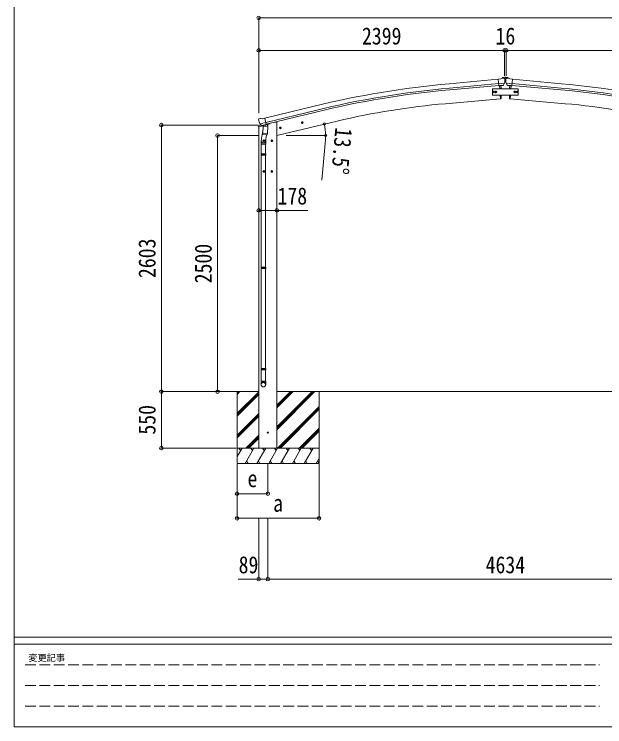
# Model space of a CAD drawing. Units: millimetres at full size, sheet at 1:35. Extents: x -9783 to 9892, y -6828 to 6752.
# Drawn here: x -9783 to -4022, y -6828 to 127 of the extents above; entities that cross this region are included whole.
import ezdxf
from ezdxf.enums import TextEntityAlignment as Align

# ---------------------------------------------------------------- set-up
doc = ezdxf.new("R2010")
doc.units = ezdxf.units.MM
doc.header["$LTSCALE"] = 35
doc.header["$PDMODE"] = 32
doc.header["$PDSIZE"] = 35
doc.linetypes.add('DASHED3', pattern=[4, 3, -1])
for name, color, linetype, lineweight in [('0-0_0', 7, 'Continuous', 9), ('0-1_本体', 4, 'Continuous', 9), ('0-2_部品', 7, 'Continuous', 9), ('0-3_ELV2', 3, 'Continuous', 9), ('0-A_寸法', 6, 'Continuous', 9), ('F-0_240', 7, 'Continuous', 9)]:
    doc.layers.add(name, color=color, linetype=linetype, lineweight=lineweight)
doc.styles.add('ＭＳ ゴシック', font='')
doc.styles.get('ＭＳ ゴシック').set_extended_font_data('MS Gothic')

msp = doc.modelspace()

# ---------------------------------------------------------------- linework, layer by layer
at = {"layer": '0-0_0'}
for p, q in [((-7994.82, -3557.02), (-7397.93, -3557.02)), ((-7608.93, -3584.36), (-7581.55, -3556.97)), ((-7608.93, -3570.21), (-7595.69, -3556.97)), ((-7608.93, -3557.02), (-7608.93, -4256.97)), ((-7608.93, -3768.2), (-7397.93, -3557.2)), ((-7608.93, -3782.34), (-7397.93, -3571.35)), ((-7608.93, -3796.49), (-7397.93, -3585.49)), ((-7219.93, -3927.99), (-6848.92, -3556.97)), ((-7219.93, -3899.7), (-6877.2, -3556.97)), ((-7219.93, -3913.84), (-6863.06, -3556.97)), ((-7219.93, -3715.86), (-7061.05, -3556.97)), ((-7219.93, -3701.71), (-7075.19, -3556.97)), ((-7219.93, -3687.57), (-7089.33, -3556.97)), ((-7219.93, -3557.02), (-4633.48, -3557.02)), ((-6808.93, -3556.97), (-6808.93, -4256.97)), ((-2763.61, -3557.02), (-5350.06, -3557.02)), ((-7215.07, -4106.97), (-6808.93, -3700.84)), ((-7200.93, -4106.97), (-6808.93, -3714.98)), ((-7186.79, -4106.97), (-6808.93, -3729.12)), ((-7608.93, -3980.33), (-7397.93, -3769.34)), ((-7608.93, -3994.48), (-7397.93, -3783.48)), ((-7608.93, -4008.62), (-7397.93, -3797.62)), ((-7002.94, -4106.97), (-6808.93, -3912.97)), ((-6988.8, -4106.97), (-6808.93, -3927.11)), ((-6974.65, -4106.97), (-6808.93, -3941.25)), ((-7523.44, -4106.97), (-7397.93, -3981.47)), ((-7509.3, -4106.97), (-7397.93, -3995.61)), ((-7495.15, -4106.97), (-7397.93, -4009.75)), ((-6808.93, -4106.97), (-7608.93, -4106.97)), ((-7608.93, -4190.81), (-7560.53, -4106.97)), ((-7575.53, -4132.96), (-7590.53, -4106.97)), ((-7531.66, -4256.97), (-7445.06, -4106.97)), ((-7460.06, -4132.96), (-7475.06, -4106.97)), ((-7416.19, -4256.97), (-7329.59, -4106.97)), ((-7219.93, -4106.97), (-7397.93, -4106.97)), ((-7344.59, -4132.96), (-7359.59, -4106.97)), ((-7300.72, -4256.97), (-7214.12, -4106.97)), ((-7229.12, -4132.96), (-7244.12, -4106.97)), ((-7185.25, -4256.97), (-7098.65, -4106.97)), ((-7113.65, -4132.96), (-7128.65, -4106.97)), ((-7069.78, -4256.97), (-6983.18, -4106.97)), ((-7013.18, -4106.97), (-6998.18, -4132.96)), ((-6954.31, -4256.97), (-6867.71, -4106.97)), ((-6882.71, -4132.96), (-6897.71, -4106.97)), ((-7516.66, -4231), (-7501.67, -4256.97)), ((-7401.19, -4230.99), (-7386.19, -4256.97)), ((-7285.72, -4230.99), (-7270.72, -4256.97)), ((-7170.25, -4231), (-7155.25, -4256.97)), ((-7054.78, -4231), (-7039.79, -4256.97)), ((-6939.31, -4231), (-6924.31, -4256.97)), ((-6838.84, -4256.97), (-6808.93, -4205.16)), ((-6823.84, -4231), (-6808.93, -4256.83)), ((-7608.93, -4256.97), (-6808.93, -4256.97))]:
    msp.add_line(p, q, dxfattribs=at)
msp.add_circle((-7308.93, -3956.97), 5, dxfattribs=at)
at = {"layer": '0-1_本体'}
for p, q in [((-5538.91, -550.42), (-5061.6, -507.1)), ((-5535.01, -593.46), (-5057.89, -550.16)), ((-4448.53, -593.45), (-4925.65, -550.15)), ((-4444.62, -550.42), (-4921.93, -507.1)), ((-5533.49, -610.17), (-5056.22, -566.86)), ((-5048.91, -570.03), (-5046.16, -601.5)), ((-4934.62, -570.03), (-4937.38, -601.5)), ((-4450.05, -610.17), (-4927.32, -566.85)), ((-5040.91, -661.5), (-5037.66, -698.65)), ((-4942.63, -661.5), (-4945.87, -698.64)), ((-5037.66, -698.65), (-5575.6, -745.71)), ((-4945.87, -698.64), (-4407.94, -745.71)), ((-7338.46, -886.83), (-6855.61, -769.25)), ((-6845.39, -811.24), (-7328.4, -928.74)), ((-7324.45, -945.17), (-6841.41, -827.55)), ((-7397.93, -4106.97), (-7397.93, -970.42)), ((-7295.94, -939.46), (-7243.93, -926.97)), ((-7219.93, -926.97), (-7243.93, -926.97)), ((-6631.83, -915.79), (-7219.93, -1056.97)), ((-7219.93, -926.97), (-7219.93, -4106.97))]:
    msp.add_line(p, q, dxfattribs=at)
at = {"layer": '0-1_本体', "color": 6}
msp.add_line((-7219.93, -1787.16), (-7397.93, -1787.16), dxfattribs=at)
at = {"layer": '0-1_本体'}
for centre, radius, start, end in [((-4724.9, -9519), 9005.44, 95.18612, 103.68612), ((-5258.64, -9518.99), 9005.44, 76.31388, 84.81388), ((-4724.9, -9519), 8962.23, 95.18612, 103.68612), ((-4724.9, -9519), 8945.44, 95.18612, 103.68612), ((-5258.64, -9518.99), 8945.44, 76.31388, 84.81388), ((-5258.64, -9518.99), 8962.23, 76.31388, 84.81388), ((-4929.33, -8124.12), 7406.65, 95.00571, 103.2889), ((-5054.2, -8124.11), 7406.65, 76.7111, 84.99429)]:
    msp.add_arc(centre, radius, start, end, dxfattribs=at)
at = {"layer": '0-2_部品'}
for p, q in [((-5034.98, -503.67), (-5061.54, -505.99)), ((-5055.88, -570.66), (-5061.54, -505.99)), ((-4998.68, -545.96), (-5057.59, -551.11)), ((-5034.98, -503.67), (-5023.26, -496.9)), ((-5008.35, -495.32), (-5022.02, -496.51)), ((-5009.93, -565.45), (-4999, -546.51)), ((-4999.22, -501.07), (-5004.7, -496.47)), ((-4998.15, -503.11), (-4998.04, -504.45)), ((-4985.38, -503.11), (-4985.5, -504.45)), ((-4984.86, -545.96), (-4925.94, -551.11)), ((-4973.61, -565.44), (-4984.54, -546.5)), ((-4984.32, -501.07), (-4978.83, -496.47)), ((-4975.18, -495.31), (-4961.52, -496.51)), ((-4948.56, -503.67), (-4960.28, -496.9)), ((-4948.56, -503.67), (-4921.99, -505.99)), ((-4927.65, -570.65), (-4921.99, -505.99)), ((-5045.92, -569.78), (-5055.88, -570.66)), ((-5046.16, -601.5), (-5048.91, -570.03)), ((-5033.04, -590.83), (-5034.54, -568.87)), ((-5032.58, -601.5), (-5033.04, -590.83)), ((-5012.32, -566.84), (-5020.02, -567.52)), ((-4971.22, -566.84), (-4963.51, -567.51)), ((-4950.95, -601.5), (-4950.49, -590.82)), ((-4950.49, -590.82), (-4948.99, -568.86)), ((-4937.61, -569.78), (-4927.65, -570.65)), ((-4937.38, -601.5), (-4934.62, -570.03)), ((-5037.86, -696.36), (-5040.91, -661.5)), ((-5032.46, -695.91), (-5031.63, -670.28)), ((-5031.63, -670.28), (-5031.56, -661.5)), ((-4951.91, -670.28), (-4951.97, -661.5)), ((-4951.07, -695.9), (-4951.91, -670.28)), ((-4945.67, -696.36), (-4942.63, -661.5)), ((-5037.62, -699.13), (-5037.86, -696.36)), ((-5035.01, -698.74), (-5037.62, -699.13)), ((-4948.53, -698.74), (-4945.92, -699.13)), ((-4945.92, -699.13), (-4945.67, -696.36)), ((-7399.75, -903.43), (-7399.48, -904.58)), ((-7395.53, -894.85), (-7399.39, -901.15)), ((-7392.44, -892.6), (-7379.26, -889.44)), ((-7364.7, -892.11), (-7377.96, -889.42)), ((-7364.7, -892.11), (-7338.77, -885.89)), ((-7400.49, -971.03), (-7358.8, -961.02)), ((-7400.49, -964.14), (-7400.49, -971.03)), ((-7372.8, -955.13), (-7398.19, -961.23)), ((-7385.7, -943.73), (-7328.19, -929.93)), ((-7368.85, -958.65), (-7385.22, -944.15)), ((-7366.14, -959.21), (-7358.62, -957.41)), ((-7365.39, -958.75), (-7363.86, -958.39)), ((-7363.86, -958.39), (-7327.15, -949.57)), ((-7362.02, -958.61), (-7362.07, -959.35)), ((-7361.32, -960.39), (-7335.5, -966.83)), ((-7354.4, -965.74), (-7359.07, -1032.58)), ((-7308.71, -968.94), (-7354.4, -965.74)), ((-7352.62, -962.56), (-7352.85, -965.85)), ((-7333.1, -951.4), (-7334.13, -966)), ((-7327.15, -949.57), (-7325.62, -949.21)), ((-7324.07, -947.1), (-7323.13, -947.17)), ((-7323.13, -947.17), (-7309.81, -962.48)), ((-7319.18, -951.51), (-7299.77, -946.85)), ((-7313.38, -1035.77), (-7308.71, -968.94)), ((-7309.81, -962.48), (-7310.26, -968.83)), ((-7295.94, -938.23), (-7295.94, -941.99)), ((-7184.3, -991.96), (-7188.97, -972.51)), ((-6982.42, -933.21), (-6962.97, -928.54)), ((-6977.87, -925.43), (-6980, -932.63)), ((-6970.57, -923.68), (-6977.87, -925.43)), ((-6970.36, -940.6), (-6975.03, -921.15)), ((-6965.4, -929.12), (-6970.57, -923.68)), ((-6967.53, -936.32), (-6965.4, -929.12)), ((-7357.34, -1007.81), (-7373.25, -1103.98)), ((-7359.93, -1045.05), (-7359.06, -1032.58)), ((-7313.38, -1035.77), (-7359.07, -1032.58)), ((-7313.4, -1035.77), (-7314.28, -1048.47)), ((-7196.36, -984.57), (-7176.91, -979.9)), ((-7191.8, -976.79), (-7193.93, -983.99)), ((-7184.5, -975.04), (-7191.8, -976.79)), ((-7179.33, -980.48), (-7184.5, -975.04)), ((-7181.47, -987.68), (-7179.33, -980.48)), ((-7375.4, -1141.14), (-7375.4, -1106.79)), ((-7359.54, -1046.4), (-7359.54, -1046.4)), ((-7338.93, -1107.22), (-7358.93, -1107.22)), ((-7358.09, -1047.18), (-7316.39, -1050.1)), ((-7348.93, -1099.71), (-7355.43, -1103.46)), ((-7355.43, -1103.46), (-7355.43, -1110.97)), ((-7355.43, -1110.97), (-7348.93, -1114.72)), ((-7348.93, -1117.22), (-7348.93, -1097.22)), ((-7342.43, -1103.46), (-7348.93, -1099.71)), ((-7321.82, -1049.72), (-7332.55, -1113.31)), ((-7329.4, -1106.49), (-7329.4, -1141.14)), ((-7258.93, -1107.22), (-7278.93, -1107.22)), ((-7268.93, -1099.71), (-7275.43, -1103.46)), ((-7275.43, -1103.46), (-7275.43, -1110.97)), ((-7275.43, -1110.97), (-7268.93, -1114.72)), ((-7268.93, -1117.22), (-7268.93, -1097.22)), ((-7262.43, -1103.46), (-7268.93, -1099.71)), ((-7329.4, -1141.14), (-7375.4, -1141.14)), ((-7373.4, -1141.14), (-7373.4, -1235.14)), ((-7331.4, -1141.14), (-7331.4, -1235.14)), ((-7375.4, -1237.14), (-7374.4, -1235.14)), ((-7329.4, -1237.14), (-7375.4, -1237.14)), ((-7329.4, -1245.14), (-7375.4, -1245.14)), ((-7330.4, -1235.14), (-7374.4, -1235.14)), ((-7330.4, -1247.14), (-7374.4, -1247.14)), ((-7373.4, -1247.14), (-7373.4, -2341.33)), ((-7331.4, -1247.14), (-7331.4, -2341.33)), ((-7329.4, -1237.14), (-7330.4, -1235.14)), ((-7329.4, -1245.14), (-7330.4, -1247.14)), ((-7329.4, -1237.14), (-7329.4, -1245.14)), ((-7338.93, -1407.22), (-7358.93, -1407.22)), ((-7348.93, -1399.71), (-7355.43, -1403.46)), ((-7355.43, -1403.46), (-7355.43, -1410.97)), ((-7355.43, -1410.97), (-7348.93, -1414.72)), ((-7348.93, -1417.22), (-7348.93, -1397.22)), ((-7342.43, -1403.46), (-7348.93, -1399.71)), ((-7258.93, -1407.22), (-7278.93, -1407.22)), ((-7268.93, -1399.71), (-7275.43, -1403.46)), ((-7275.43, -1403.46), (-7275.43, -1410.97)), ((-7275.43, -1410.97), (-7268.93, -1414.72)), ((-7268.93, -1417.22), (-7268.93, -1397.22)), ((-7262.43, -1403.46), (-7268.93, -1399.71)), ((-7375.4, -2343.33), (-7374.4, -2341.33)), ((-7329.4, -2343.33), (-7375.4, -2343.33)), ((-7329.4, -2351.33), (-7375.4, -2351.33)), ((-7330.4, -2341.33), (-7374.4, -2341.33)), ((-7330.4, -2353.33), (-7374.4, -2353.33)), ((-7373.4, -2353.33), (-7373.4, -3331.52)), ((-7331.4, -2353.33), (-7331.4, -3331.52)), ((-7329.4, -2343.33), (-7330.4, -2341.33)), ((-7329.4, -2351.33), (-7330.4, -2353.33)), ((-7329.4, -2343.33), (-7329.4, -2351.33)), ((-7375.4, -3333.52), (-7374.4, -3331.52)), ((-7329.4, -3333.52), (-7375.4, -3333.52)), ((-7330.4, -3331.52), (-7374.4, -3331.52)), ((-7329.4, -3333.52), (-7330.4, -3331.52)), ((-7329.4, -3333.52), (-7329.4, -3341.52)), ((-7329.4, -3341.52), (-7375.4, -3341.52)), ((-7330.4, -3343.52), (-7374.4, -3343.52)), ((-7373.4, -3343.52), (-7373.4, -3453.52)), ((-7331.4, -3343.52), (-7331.4, -3453.52)), ((-7329.4, -3341.52), (-7330.4, -3343.52)), ((-7375.4, -3487.66), (-7375.4, -3453.52)), ((-7329.4, -3453.52), (-7375.4, -3453.52)), ((-7329.4, -3487.66), (-7329.4, -3453.52))]:
    msp.add_line(p, q, dxfattribs=at)
for points in [[(-4998.6, -545.33), (-4998.89, -546.31), (-4999, -546.51)], [(-4984.93, -545.32), (-4984.64, -546.31), (-4984.54, -546.5)], [(-5045.92, -569.78), (-5045.65, -569.85), (-5020.28, -567.63), (-5020.02, -567.52)], [(-4937.61, -569.78), (-4937.88, -569.85), (-4963.26, -567.63), (-4963.51, -567.51)], [(-7333.34, -951.34), (-7323.61, -949), (-7338.77, -885.89)], [(-7385.97, -943.16), (-7385.38, -944), (-7385.22, -944.15)], [(-7333.34, -951.34), (-7333.57, -951.49), (-7358.34, -957.44), (-7358.62, -957.41)], [(-6980, -932.63), (-6974.83, -938.07), (-6967.53, -936.32)], [(-7193.93, -983.99), (-7188.76, -989.43), (-7181.47, -987.68)], [(-7348.93, -1114.72), (-7342.43, -1110.97), (-7342.43, -1103.46)], [(-7268.93, -1114.72), (-7262.43, -1110.97), (-7262.43, -1103.46)], [(-7375.4, -1237.14), (-7375.4, -1245.14), (-7374.4, -1247.14)], [(-7348.93, -1414.72), (-7342.43, -1410.97), (-7342.43, -1403.46)], [(-7268.93, -1414.72), (-7262.43, -1410.97), (-7262.43, -1403.46)], [(-7375.4, -2343.33), (-7375.4, -2351.33), (-7374.4, -2353.33)], [(-7375.4, -3333.52), (-7375.4, -3341.52), (-7374.4, -3343.52)]]:
    msp.add_lwpolyline(points, dxfattribs=at)
for centre, radius in [((-5083.77, -631.51), 6.5), ((-4899.77, -631.5), 6.5), ((-7186.63, -982.24), 8.5), ((-6972.7, -930.88), 8.5), ((-6972.7, -930.88), 7.7), ((-6972.7, -930.88), 6.5), ((-7186.63, -982.24), 7.7), ((-7186.63, -982.24), 6.5), ((-7348.93, -1107.22), 8.5), ((-7348.93, -1107.22), 7.7), ((-7348.93, -1107.22), 6.5), ((-7268.93, -1107.22), 8.5), ((-7268.93, -1107.22), 7.7), ((-7268.93, -1107.22), 6.5), ((-7348.93, -1407.22), 8.5), ((-7348.93, -1407.22), 7.7), ((-7348.93, -1407.22), 6.5), ((-7268.93, -1407.22), 8.5), ((-7268.93, -1407.22), 7.7), ((-7268.93, -1407.22), 6.5)]:
    msp.add_circle(centre, radius, dxfattribs=at)
at = {"layer": '0-2_部品', "color": 4}
msp.add_circle((-7308.93, -3956.97), 4.5, dxfattribs=at)
at = {"layer": '0-2_部品'}
for centre, radius, start, end in [((-5021.76, -499.5), 3, 95, 120), ((-5007.92, -500.3), 5, 50.00648, 94.99352), ((-5199.66, -522.09), 202.4, 353.4085, 5), ((-4783.87, -522.09), 202.4, 175, 186.5915), ((-4975.62, -500.3), 5, 85.00648, 129.99352), ((-4961.78, -499.5), 3, 60, 85), ((-5035.45, -695.77), 3, 278.50322, 357.46219), ((-4948.09, -695.77), 3, 182.53781, 261.49678), ((-7391.27, -897.47), 5, 103.5, 148.5), ((-7378.56, -892.36), 3, 78.5, 103.5), ((-7397.49, -964.14), 3, 103.5, 180), ((-7202.67, -857.33), 202.4, 193.5, 205.09125), ((-7365.5, -958.27), 0.5, 248.23754, 283.5), ((-7362.52, -958.58), 0.5, 356, 103.5), ((-7361.07, -959.42), 1, 176, 256), ((-7335.15, -965.86), 1.03, 250.03897, 351.96569), ((-7332.51, -951.48), 0.604, 100.59842, 172.20595), ((-7325.74, -948.72), 0.5, 283.5, 318.76246), ((-7300.94, -941.99), 5, 283.5, 0), ((-7345.4, -1106.79), 30, 177.45142, 180), ((-7357.99, -1045.22), 1.95, 175.04017, 217.47766), ((-7357.95, -1045.19), 2, 217.40962, 266), ((-7316.25, -1048.1), 2, 266, 349.46843)]:
    msp.add_arc(centre, radius, start, end, dxfattribs=at)
for centre, major_axis, ratio, start_param, end_param in [((-4993.83, -499.07), (-15.35, 3.44), 0.101033, 5.9751426, 5.9753737), ((-5001.15, -503.37), (2.71, -1.31), 0.997474, 0.5366567, 1.3225652), ((-4982.39, -503.36), (-2.71, -1.31), 0.997474, 4.9606201, 5.7465286), ((-4989.71, -499.06), (15.35, 3.44), 0.101033, 0.3078116, 0.3080427), ((-5012.58, -563.85), (1.62, -2.54), 0.997631, 5.8041905, 5.8929484), ((-5012.65, -563.74), (-3.5, 2.17), 0.650902, 2.1145521, 2.1873627), ((-5012.53, -563.94), (1.62, -2.54), 0.997631, 5.965759, 6.7621801), ((-4971.01, -563.93), (-1.62, -2.54), 0.997631, 5.8041905, 6.6006116), ((-4970.88, -563.74), (3.5, 2.17), 0.650902, 4.0958226, 4.1686332), ((-4970.95, -563.85), (-1.62, -2.54), 0.997631, 0.3902369, 0.4789948), ((-7396.83, -902.72), (-1.57, -2.57), 0.99628, 4.712389, 5.4996506), ((-7366.86, -956.39), (-0.73, -2.92), 0.997631, 5.8041905, 6.6006116), ((-7366.8, -956.16), (2.63, 3.16), 0.650902, 4.0958226, 4.1686332), ((-7366.83, -956.29), (-0.73, -2.92), 0.997631, 0.3902369, 0.4789948), ((-7352.4, -1106.49), (23, 0), 0.996195, 2.5560258, 6.5663028), ((-7352.4, -1106.49), (21, 0), 0.996195, 2.9349147, 5.9512394), ((-7352.4, -3485.92), (-23, 0), 0.996195, 3.1415927, 6.2831853), ((-7352.4, -3487.66), (-23, 0), 0.996195, 3.1415927, 6.2831853), ((-7352.4, -3487.66), (0, -23.43), 0.981806, 4.712389, 7.8539816)]:
    msp.add_ellipse(centre, major_axis=major_axis, ratio=ratio, start_param=start_param, end_param=end_param, dxfattribs=at)
msp.add_ellipse((-7352.4, -3487.66), major_axis=(21, 0), ratio=0.996195, dxfattribs=at)
at = {"layer": '0-3_ELV2'}
for p, q in [((-4995.77, -488.24), (-5019.91, -490.36)), ((-4997.52, -529.74), (-4986.13, -529.74)), ((-4995.77, -488.24), (-4987.77, -488.24)), ((-4990.51, -492.96), (-4989.67, -492.96)), ((-4990.51, -525.66), (-4989.67, -525.66)), ((-4987.77, -488.24), (-4963.63, -490.36)), ((-4960.27, -496.18), (-4963.63, -490.36)), ((-4960.27, -496.85), (-4960.27, -496.18))]:
    msp.add_line(p, q, dxfattribs=at)
at = {"layer": '0-3_ELV2', "color": 6}
for p, q in [((-7397.78, -5387.12), (-7308.78, -5387.12)), ((-7308.78, -5387.12), (-2674.76, -5387.12))]:
    msp.add_line(p, q, dxfattribs=at)
at = {"layer": '0-3_ELV2'}
for points in [[(-5023.27, -496.76), (-5023.27, -496.18), (-5019.91, -490.36)], [(-4993.03, -492.12), (-4993.87, -492.12), (-4993.87, -492.96), (-4993.03, -492.96)], [(-4993.03, -524.82), (-4993.87, -524.82), (-4993.87, -525.66), (-4993.03, -525.66)], [(-4991.35, -491.28), (-4991.35, -490.44), (-4992.19, -490.44), (-4992.19, -491.28)], [(-4992.19, -493.8), (-4992.19, -494.64), (-4991.35, -494.64), (-4991.35, -493.8)], [(-4991.35, -523.98), (-4991.35, -523.14), (-4992.19, -523.14), (-4992.19, -523.98)], [(-4992.19, -526.5), (-4992.19, -527.34), (-4991.35, -527.34), (-4991.35, -526.5)], [(-4989.67, -492.96), (-4989.67, -492.12), (-4990.51, -492.12)], [(-4989.67, -525.66), (-4989.67, -524.82), (-4990.51, -524.82)]]:
    msp.add_lwpolyline(points, dxfattribs=at)
for points in [[(-4866.77, -661.5), (-4866.77, -601.5), (-5116.77, -601.5), (-5116.77, -661.5)], [(-5114.77, -631.51), (-5111.02, -625.01), (-5103.51, -625.01), (-5099.76, -631.51), (-5103.51, -638.01), (-5111.02, -638.01)], [(-5091.27, -631.51), (-5087.52, -625.01), (-5080.01, -625.01), (-5076.26, -631.51), (-5080.01, -638.01), (-5087.52, -638.01)], [(-4892.26, -631.5), (-4896.01, -625), (-4903.52, -625), (-4907.27, -631.5), (-4903.52, -638), (-4896.01, -638)], [(-4868.76, -631.5), (-4872.51, -625), (-4880.02, -625), (-4883.77, -631.5), (-4880.02, -638), (-4872.51, -638)]]:
    msp.add_lwpolyline(points, close=True, dxfattribs=at)
for centre, radius in [((-4991.77, -492.54), 3.5), ((-4991.77, -525.24), 3.5), ((-5107.27, -631.51), 8.5), ((-5107.27, -631.51), 7.7), ((-5107.27, -631.51), 6.5), ((-5083.77, -631.51), 8.5), ((-5083.77, -631.51), 7.7), ((-5083.77, -631.51), 6.5), ((-4899.77, -631.5), 8.5), ((-4899.77, -631.5), 7.7), ((-4899.77, -631.5), 6.5), ((-4876.27, -631.5), 8.5), ((-4876.27, -631.5), 7.7), ((-4876.27, -631.5), 6.5)]:
    msp.add_circle(centre, radius, dxfattribs=at)
for centre, start, end in [((-4993.03, -491.28), 270, 0), ((-4993.03, -493.8), 0, 90), ((-4993.03, -523.98), 270, 0), ((-4993.03, -526.5), 0, 90), ((-4990.51, -491.28), 180, 270), ((-4990.51, -493.8), 90, 180), ((-4990.51, -523.98), 180, 270), ((-4990.51, -526.5), 90, 180)]:
    msp.add_arc(centre, 0.84, start, end, dxfattribs=at)
at = {"layer": '0-A_寸法'}
for p, q in [((-7397.93, 91.38), (-7397.93, -225.23)), ((-7397.93, 91.38), (-2583.93, 91.38)), ((-7397.93, -225.23), (-7397.93, -225.24)), ((-7397.93, -225.23), (-4998.93, -225.23)), ((-7397.93, -225.24), (-7397.93, -837.46)), ((-4998.93, -225.23), (-4998.93, -474.99)), ((-4982.93, -225.23), (-4998.93, -225.23)), ((-2583.93, -225.23), (-4982.93, -225.23)), ((-4982.93, -225.23), (-4982.93, -474.99)), ((-8347.5, -953.97), (-7402.42, -953.97)), ((-8347.5, -3556.97), (-8347.5, -953.97)), ((-7799.53, -1056.97), (-7402.42, -1056.97)), ((-7799.53, -3556.97), (-7799.53, -1056.97)), ((-7130.43, -1056.97), (-6743.57, -1056.97)), ((-6746.43, -1099.43), (-6780.79, -1491.93)), ((-7219.93, -1787.16), (-6919.93, -1787.16)), ((-8347.5, -3556.97), (-7619.39, -3556.97)), ((-8347.5, -4106.97), (-8347.5, -3556.97)), ((-8347.5, -4106.97), (-7619.39, -4106.97)), ((-7609.18, -4793.34), (-7609.18, -4264.39)), ((-7609.18, -4553.36), (-7609.18, -4264.39)), ((-7308.93, -4553.36), (-7308.93, -4264.39)), ((-6809.18, -4793.34), (-6809.18, -4264.39)), ((-7308.93, -4553.36), (-7609.18, -4553.36)), ((-7609.18, -4793.34), (-6809.18, -4793.34)), ((-7397.78, -5387.12), (-7397.78, -4793.34)), ((-7308.78, -5387.12), (-7308.78, -4793.34)), ((-7397.78, -5387.12), (-7597.78, -5387.12))]:
    msp.add_line(p, q, dxfattribs=at)
for centre in [(-6758.03, -943.32), (-6744.57, -1056.97)]:
    msp.add_circle(centre, 10.62, dxfattribs=at)
for start, end in [(0, 13.5), (354.99678, 0)]:
    msp.add_arc((-7231.43, -1056.97), 486.86, start, end, dxfattribs=at)
for p in [(-7397.93, 91.38), (-7397.93, -225.23), (-4998.93, -225.23), (-4982.93, -225.23), (-8347.5, -953.97), (-7799.53, -1056.97), (-7397.93, -1787.16), (-7219.93, -1787.16), (-8347.5, -3556.97), (-7799.53, -3556.97), (-8347.5, -4106.97), (-7609.18, -4553.36), (-7308.93, -4553.36), (-7609.18, -4793.34), (-6809.18, -4793.34), (-7397.78, -5387.12), (-7308.78, -5387.12)]:
    msp.add_point(p, dxfattribs=at)
at = {"layer": 'F-0_240', "color": 5}
for p, q in [((-9783.03, 6751.9), (-9783.03, -6828.1)), ((-9783.03, -5953.1), (9396.97, -5953.1)), ((-9783.03, -6023.1), (6285.75, -6023.1)), ((-9783.03, -6828.1), (9396.97, -6828.1))]:
    msp.add_line(p, q, dxfattribs=at)
at = {"layer": 'F-0_240', "color": 4, "linetype": 'DASHED3'}
for p, q in [((-9678.03, -6224.35), (-4074.25, -6224.35)), ((-9678.03, -6425.6), (-4074.25, -6425.6)), ((-9678.03, -6626.85), (-4074.25, -6626.85))]:
    msp.add_line(p, q, dxfattribs=at)

# ---------------------------------------------------------------- texts
at = {"layer": '0-A_寸法', "color": 7, "style": 'ＭＳ ゴシック', "width": 0.85}
for s, p in [('2399', (-6390.93, -218.23)), ('16', (-5087.18, -218.23)), ('178', (-7214.3, -1780.16)), ('e', (-7507.3, -4538.99)), ('a', (-7257.3, -4778.96)), ('89', (-7594.03, -5380.12)), ('4634', (-5184.27, -5380.12))]:
    msp.add_text(s, height=166.8, dxfattribs=at).set_placement(p, align=Align.BOTTOM_LEFT)
for s, rotation, p in [('13.5°', 264.997, (-6699.28, -969.3)), ('2603', 90, (-8354.5, -2447.97)), ('2500', 90, (-7806.53, -2499.47)), ('550', 90, (-8354.5, -3976.35))]:
    msp.add_text(s, height=166.8, rotation=rotation, dxfattribs=at).set_placement(p, align=Align.BOTTOM_LEFT)
at = {"layer": 'F-0_240', "style": 'ＭＳ ゴシック'}
msp.add_text('変更記事', height=64.15, dxfattribs=at).set_placement((-9646.27, -6206.85), align=Align.BOTTOM_LEFT)

doc.saveas('drawing.dxf')
